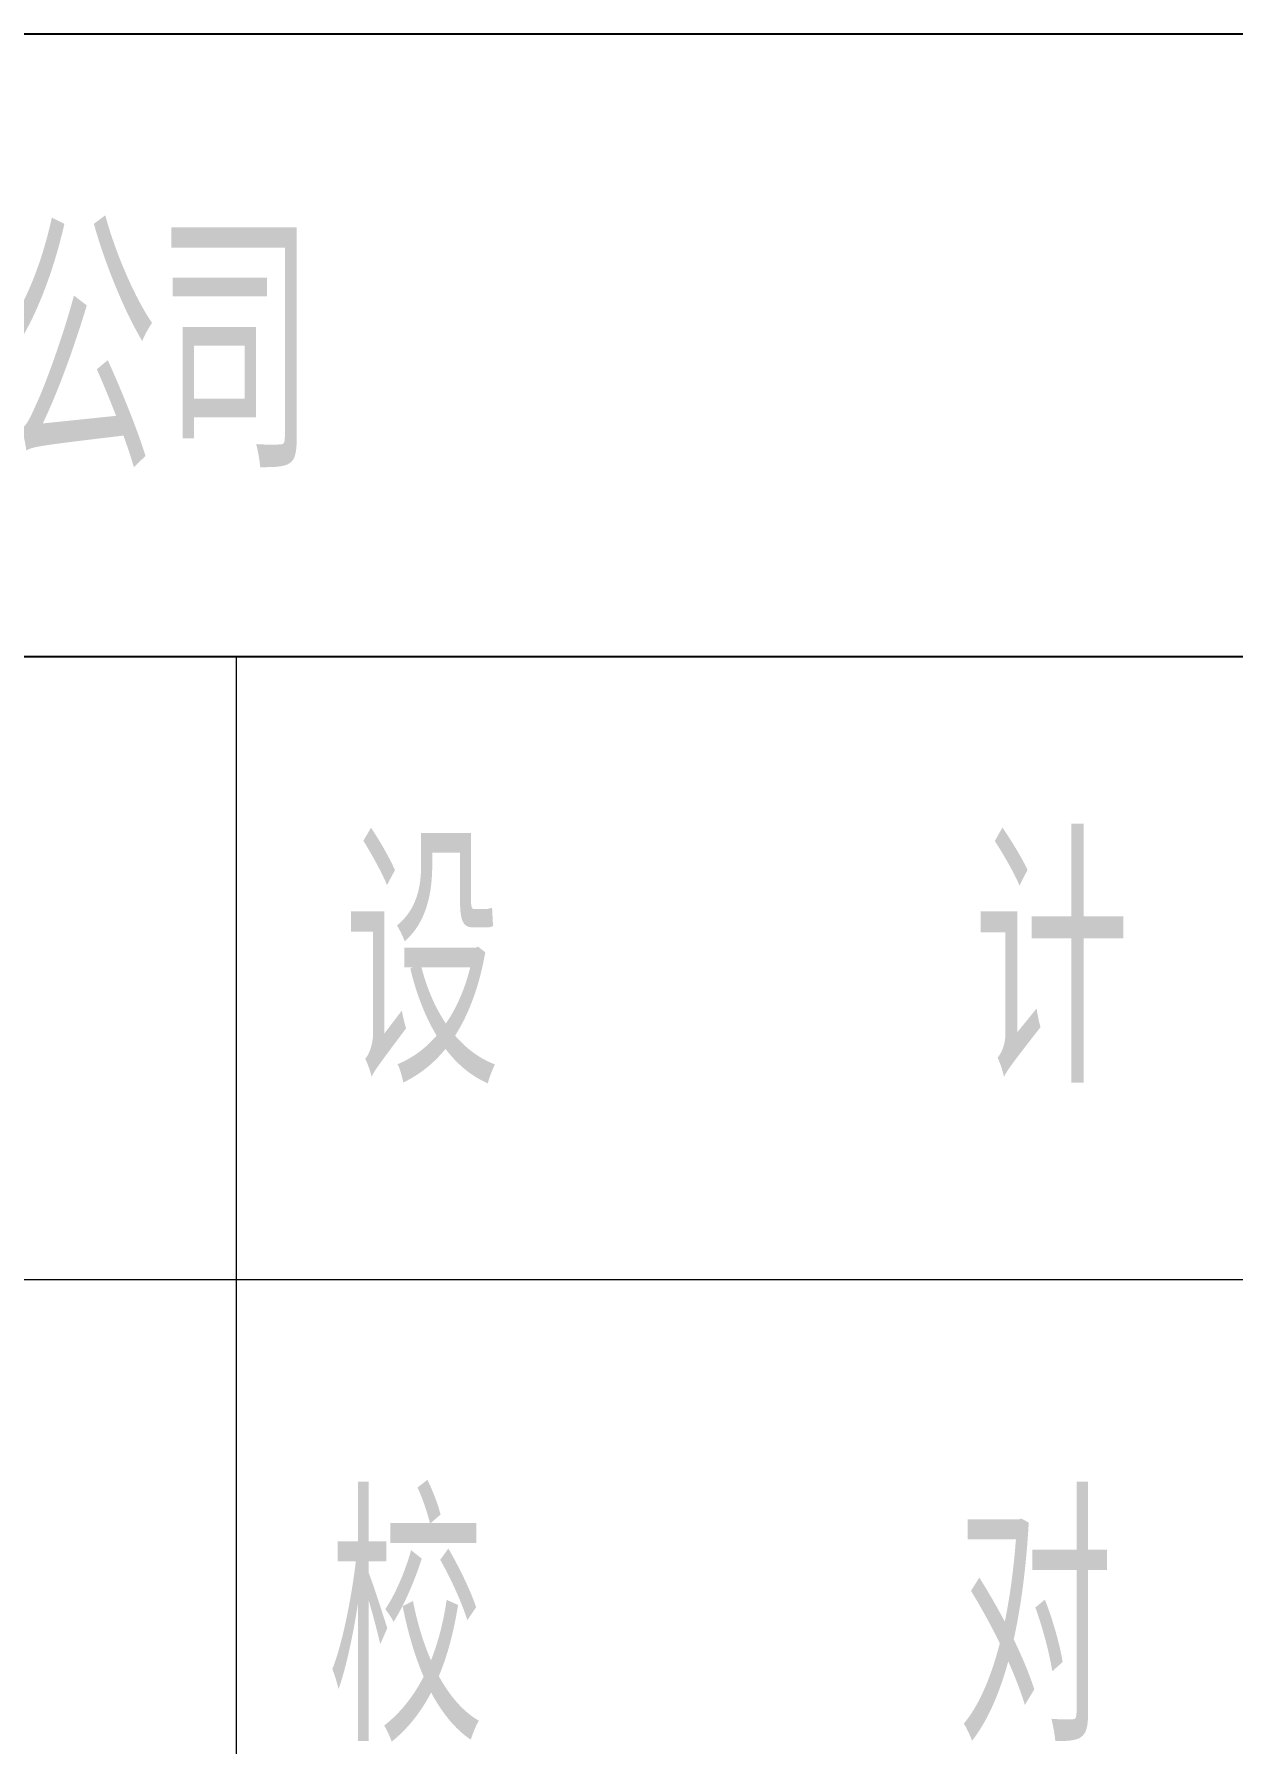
# Model space of a CAD drawing. Header units: millimetres. Extents: x 1442233 to 1526333, y -21810 to 275190.
# Drawn here: x 1509573 to 1511112, y -19806 to -17610 of the extents above; entities that cross this region are included whole.
import ezdxf

# ---------------------------------------------------------------- set-up
doc = ezdxf.new("R2010")
doc.units = ezdxf.units.MM
doc.header["$LTSCALE"] = 1500
doc.layers.add('1', color=7, linetype='Continuous')
doc.layers.add('PUB_TEXT', color=7, linetype='Continuous', lineweight=15)
doc.styles.get("Standard").update_dxf_attribs({"font": 'TSSDENG', "width": 0.75, "bigfont": 'TSSDCHN'})

# ---------------------------------------------------------------- blocks, each defined once
blk = doc.blocks.new('1234')
for p, q in [((1908333.7, 783593.6), (1887333.7, 783593.6)), ((1908333.7, 782793.6), (1887333.7, 782793.6))]:
    blk.add_line(p, q)
at = {"layer": 'PUB_TEXT'}
for p, q in [((1892833.7, 780393.6), (1892833.7, 782793.6)), ((1897833.7, 781993.6), (1887333.7, 781993.6))]:
    blk.add_line(p, q, dxfattribs=at)
at = {"layer": 'PUB_TEXT', "width": 0.7}
for s, height, p in [('江苏聚亿新材料科技有限公司', 302.269, (1890320.5, 783034.8)), ('设', 302.3, (1892972.1, 782247)), ('计', 302.3, (1893779.8, 782247)), ('校', 302.3, (1892950.8, 781400.7)), ('对', 302.3, (1893758.5, 781400.7))]:
    blk.add_text(s, height=height, dxfattribs=at).set_placement(p)

msp = doc.modelspace()

# ---------------------------------------------------------------- block references
at = {"layer": '1'}
msp.add_blockref('1234', (-383000.8, -801203.9), dxfattribs=at)

doc.saveas('drawing.dxf')
